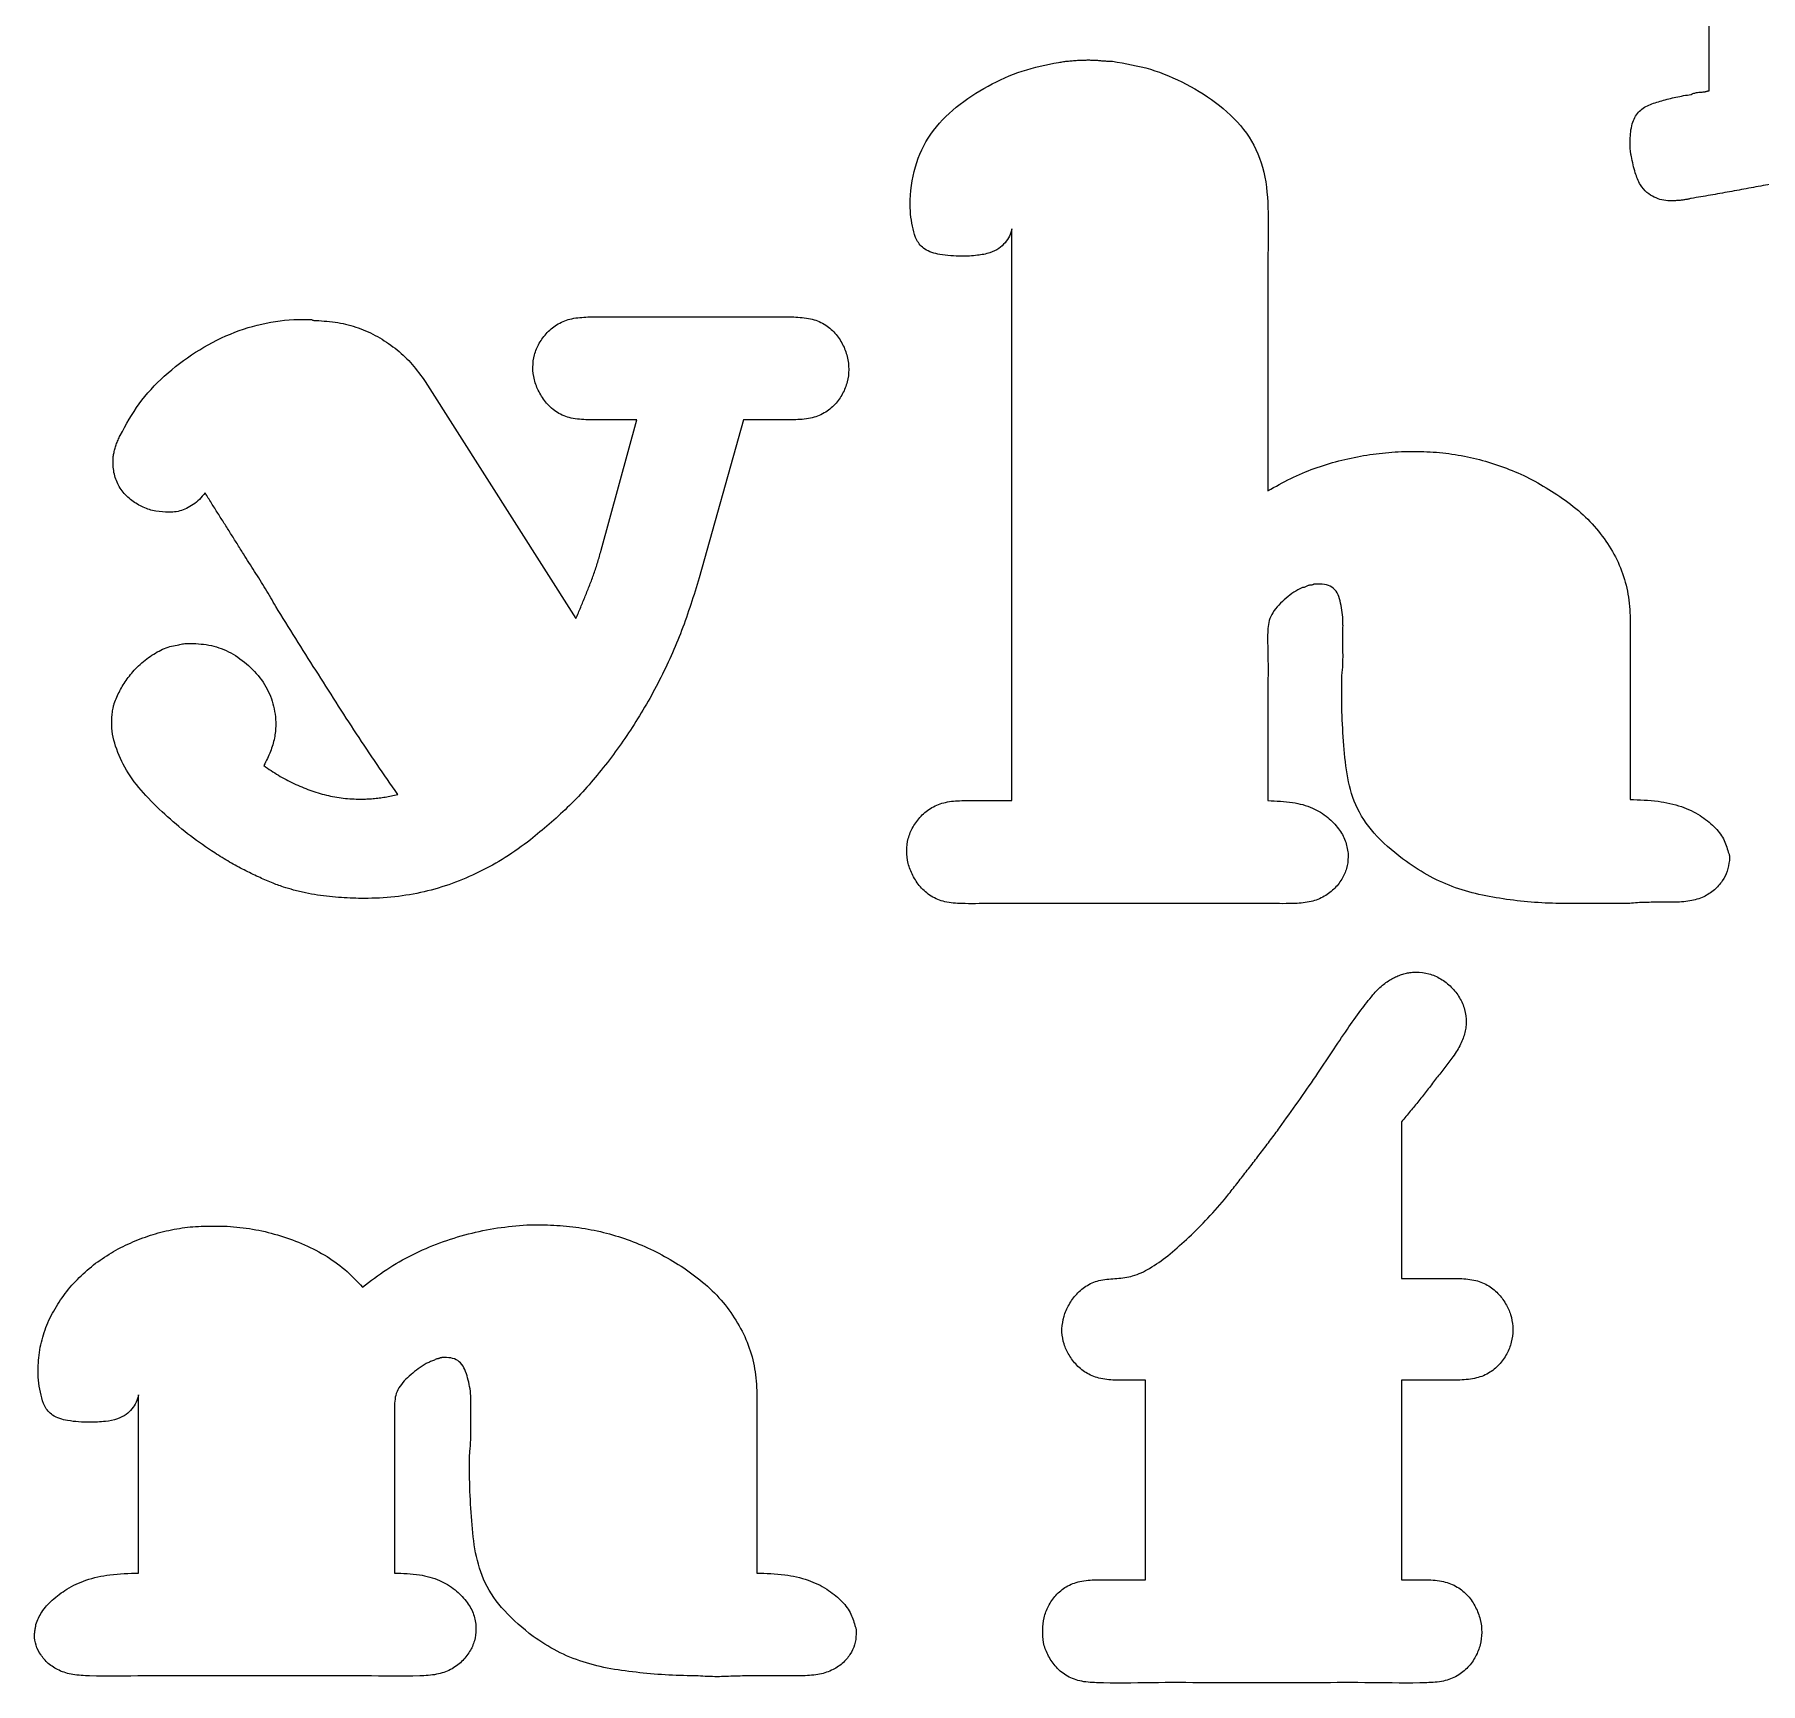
# Model space of a CAD drawing. Extents: x 0 to 229, y 161 to 325.
# Drawn here: x 0.4 to 111.7, y 160.8 to 267.2 of the extents above; entities that cross this region are included whole.
import ezdxf

# ---------------------------------------------------------------- set-up
doc = ezdxf.new("R2010")
doc.units = 0
doc.layers.get('0').update_dxf_attribs({"linetype": 'CONTINUOUS'})

msp = doc.modelspace()

# ---------------------------------------------------------------- linework, layer by layer
at = {"color": 7}
for points in [[(108.410022, 263.603458), (108.410022, 291.014573)], [(63.421542, 217.805282), (63.421542, 254.705556)], [(36.063767, 249.009182), (49.3395, 249.009182)], [(25.566511, 244.841042), (35.291324, 229.557298)], [(36.912973, 233.957424), (39.228607, 242.370187), (36.063767, 242.370187)], [(49.3395, 242.370187), (46.097049, 242.370187), (43.242371, 232.182529)], [(72.044278, 167.535013), (72.044278, 180.419587)], [(88.561051, 180.419587), (88.561051, 167.535013)], [(7.073702, 167.975844), (7.073702, 179.474424)], [(23.591746, 178.936227), (23.591746, 167.975844)]]:
    msp.add_lwpolyline(points, dxfattribs=at)
for points, knots in [([(63.421542, 254.705556), (63.376149, 254.54021), (63.285439, 254.209795), (62.982167, 253.775461), (62.563829, 253.389098), (61.949557, 253.105618), (61.133028, 252.95786), (60.043736, 252.909476), (58.893655, 252.981694), (57.819483, 253.268426), (57.230868, 253.943561), (57.041434, 254.694735), (56.885773, 255.4549), (56.823172, 256.805984), (57.054123, 258.681929), (58.084771, 260.897999), (59.798262, 262.624249), (61.835923, 263.950271), (64.0628, 264.962853), (65.641022, 265.27746), (66.431724, 265.43508)], [0, 0, 0, 0, 0.510988, 1.021119, 1.564541, 2.203369, 3.018427, 4.040674, 5.464675, 6.490137, 7.261817, 8.015551, 8.787653, 9.591092, 12.061621, 14.380707, 16.783281, 19.251399, 21.653537, 24.065384, 24.065384, 24.065384, 24.065384]), ([(66.431724, 265.43508), (66.535964, 265.451352), (66.746859, 265.484274), (67.068647, 265.522079), (67.396026, 265.5519), (67.723397, 265.573287), (68.045043, 265.58615), (68.342459, 265.590665), (68.618483, 265.586308), (68.875973, 265.573888), (69.13288, 265.5505), (69.389805, 265.52716), (69.647385, 265.514157), (69.819162, 265.512427), (69.905033, 265.511562)], [0, 0, 0, 0, 0.316483, 0.640299, 0.971786, 1.302606, 1.624387, 1.937411, 2.194822, 2.452456, 2.710546, 2.968653, 3.226367, 3.483979, 3.483979, 3.483979, 3.483979]), ([(69.905033, 265.511562), (70.72981, 265.368851), (72.375492, 265.0841), (74.708116, 264.081665), (76.850296, 262.744561), (78.651884, 260.968626), (79.754334, 258.649187), (80.000108, 255.941267), (79.92209, 253.04774), (79.944115, 249.996186), (79.938192, 246.940865), (79.939777, 243.885006), (79.939362, 240.835061), (79.939417, 238.804624), (79.939444, 237.790849)], [0, 0, 0, 0, 2.503527, 4.995298, 7.556738, 10.053382, 12.476941, 15.082996, 18.124317, 21.174292, 24.232923, 27.291553, 30.341529, 33.382849, 33.382849, 33.382849, 33.382849]), ([(103.394087, 259.357707), (103.378612, 259.424637), (103.348519, 259.554797), (103.322355, 259.748517), (103.315029, 259.933595), (103.316786, 260.109573), (103.31657, 260.277042), (103.314523, 260.73434), (103.372937, 261.421851), (103.779909, 262.267052), (104.526221, 262.724374), (105.366962, 262.967855), (106.280091, 263.211064), (106.921213, 263.316839), (107.252347, 263.371471)], [0, 0, 0, 0, 0.206014, 0.40064, 0.585339, 0.761174, 0.928605, 1.087695, 2.133533, 2.979388, 3.784711, 4.667375, 5.60942, 6.615724, 6.615724, 6.615724, 6.615724]), ([(107.252347, 263.371471), (107.287808, 263.38796), (107.360193, 263.42162), (107.47686, 263.459536), (107.601674, 263.489754), (107.735266, 263.510216), (107.877331, 263.523931), (107.993476, 263.523321), (108.083935, 263.528802), (108.148375, 263.542732), (108.217564, 263.564532), (108.286783, 263.586252), (108.351222, 263.600312), (108.391537, 263.602469), (108.410022, 263.603458)], [0, 0, 0, 0, 0.117229, 0.239299, 0.367244, 0.502135, 0.644451, 0.794852, 0.85044, 0.915879, 0.991939, 1.06806, 1.133559, 1.189023, 1.189023, 1.189023, 1.189023]), ([(107.252347, 256.655711), (107.182486, 256.639473), (107.04055, 256.606482), (106.821555, 256.568646), (106.594154, 256.538378), (106.358157, 256.517029), (106.113721, 256.504952), (105.778304, 256.495497), (105.348185, 256.540272), (104.850313, 256.732995), (104.351532, 257.035144), (103.909912, 257.575529), (103.592553, 258.37986), (103.465421, 259.006243), (103.394087, 259.357707)], [0, 0, 0, 0, 0.215132, 0.437086, 0.666384, 0.903211, 1.147747, 1.400383, 1.910257, 2.431337, 2.99052, 3.641617, 4.482748, 5.558066, 5.558066, 5.558066, 5.558066]), ([(114.73942, 257.968891), (114.313427, 257.899456), (113.466498, 257.761411), (112.205852, 257.542539), (110.960344, 257.313223), (109.723384, 257.083794), (108.488244, 256.864912), (107.664172, 256.725421), (107.252347, 256.655711)], [0, 0, 0, 0, 1.294837, 2.574308, 3.838425, 5.094143, 6.348475, 7.601522, 7.601522, 7.601522, 7.601522]), ([(5.883854, 241.366604), (6.265596, 242.064226), (7.034815, 243.469948), (8.716198, 245.273741), (10.709536, 246.788798), (12.927454, 247.967563), (15.28409, 248.696812), (16.927566, 248.855074), (17.78898, 248.853647), (17.879076, 248.853685), (17.963505, 248.853676), (18.047936, 248.853678), (18.13804, 248.853678), (18.200943, 248.853678), (18.233813, 248.853678)], [0, 0, 0, 0, 2.377909, 4.791536, 7.327536, 9.864989, 12.286126, 14.681807, 14.780404, 14.870503, 14.952091, 15.033693, 15.123793, 15.222404, 15.222404, 15.222404, 15.222404]), ([(18.233813, 248.853678), (18.252956, 248.838156), (18.293305, 248.805438), (18.37495, 248.781549), (18.465081, 248.77595), (18.553984, 248.777462), (18.631119, 248.77715), (18.676746, 248.777182), (18.696658, 248.777196)], [0, 0, 0, 0, 0.073324, 0.15456, 0.249494, 0.344037, 0.421182, 0.480917, 0.480917, 0.480917, 0.480917]), ([(18.696658, 248.777196), (19.165201, 248.740283), (20.088068, 248.667578), (21.419336, 248.280105), (22.651808, 247.690018), (23.768239, 246.908482), (24.766811, 245.963764), (25.297988, 245.21803), (25.566511, 244.841042)], [0, 0, 0, 0, 1.406953, 2.771204, 4.131113, 5.489539, 6.845022, 8.230796, 8.230796, 8.230796, 8.230796]), ([(36.063767, 242.370187), (35.69872, 242.389445), (35.013349, 242.425603), (34.072638, 242.795374), (33.376027, 243.419308), (32.890236, 244.156486), (32.578639, 244.946886), (32.479882, 245.763979), (32.579596, 246.575465), (32.905321, 247.344169), (33.419014, 248.039193), (34.128516, 248.612439), (35.047185, 248.956357), (35.71203, 248.990905), (36.063767, 249.009182)], [0, 0, 0, 0, 1.091848, 2.04993, 2.964802, 3.852005, 4.678762, 5.49115, 6.295706, 7.103323, 7.967812, 8.865473, 9.80213, 10.854345, 10.854345, 10.854345, 10.854345]), ([(49.3395, 249.009182), (49.704174, 248.990661), (50.387486, 248.955955), (51.325299, 248.6012), (52.028157, 247.999253), (52.51875, 247.268357), (52.827438, 246.462066), (52.922127, 245.628222), (52.827311, 244.805979), (52.51532, 244.038705), (52.02436, 243.338584), (51.320801, 242.760396), (50.385322, 242.421296), (49.703916, 242.387996), (49.3395, 242.370187)], [0, 0, 0, 0, 1.090942, 2.044169, 2.945397, 3.822121, 4.660866, 5.51129, 6.315325, 7.118213, 7.970319, 8.8578, 9.806373, 10.896864, 10.896864, 10.896864, 10.896864]), ([(8.817638, 236.427151), (8.53306, 236.445337), (7.967974, 236.481449), (7.160226, 236.800021), (6.441468, 237.287257), (5.846582, 237.939708), (5.488874, 238.765046), (5.407948, 239.449884), (5.429732, 239.934848), (5.469588, 240.205777), (5.534657, 240.485164), (5.625767, 240.772882), (5.741298, 241.069496), (5.835479, 241.265783), (5.883854, 241.366604)], [0, 0, 0, 0, 0.851043, 1.689914, 2.566435, 3.441229, 4.299542, 5.220782, 5.48226, 5.754894, 6.040911, 6.342008, 6.659572, 6.994951, 6.994951, 6.994951, 6.994951]), ([(79.939444, 237.790849), (80.424201, 238.066853), (81.387862, 238.615528), (82.920978, 239.255616), (84.496837, 239.744594), (86.106573, 240.085473), (87.737095, 240.292547), (89.376413, 240.362172), (91.00855, 240.288284), (92.615116, 240.055588), (94.18515, 239.669638), (95.710931, 239.126174), (97.192732, 238.434071), (98.119667, 237.852965), (98.586996, 237.559991)], [0, 0, 0, 0, 1.672206, 3.324224, 4.971901, 6.616018, 8.25398, 9.897373, 11.532498, 13.148156, 14.759625, 16.374498, 18.000597, 19.654022, 19.654022, 19.654022, 19.654022]), ([(11.36396, 237.66272), (11.243747, 237.518574), (11.01222, 237.240954), (10.607609, 236.901975), (10.179982, 236.64901), (9.73423, 236.484695), (9.276, 236.400495), (8.970633, 236.418254), (8.817638, 236.427151)], [0, 0, 0, 0, 0.562186, 1.082756, 1.574743, 2.045367, 2.501862, 2.96022, 2.96022, 2.96022, 2.96022]), ([(13.833715, 233.725438), (13.696821, 233.94714), (13.424292, 234.388503), (13.01288, 235.044704), (12.599418, 235.69397), (12.185811, 236.343251), (11.774003, 236.999537), (11.501075, 237.440957), (11.36396, 237.66272)], [0, 0, 0, 0, 0.78168, 1.556167, 2.32349, 3.090893, 3.865648, 4.647833, 4.647833, 4.647833, 4.647833]), ([(98.586996, 237.559991), (99.059528, 237.226398), (99.981655, 236.575404), (101.152144, 235.384904), (102.101733, 234.081715), (102.800439, 232.658383), (103.22347, 231.127103), (103.318942, 229.743266), (103.303312, 228.557222), (103.306763, 227.579586), (103.30584, 226.604939), (103.306084, 225.638766), (103.30602, 224.686738), (103.306037, 223.732085), (103.306032, 222.769038), (103.306034, 221.791891), (103.306033, 220.81452), (103.306033, 219.837031), (103.306033, 218.859508), (103.306033, 218.207853), (103.306033, 217.882047)], [0, 0, 0, 0, 1.732381, 3.380669, 4.982341, 6.551507, 8.111586, 9.716092, 10.6937, 11.671244, 12.648664, 13.617731, 14.56974, 15.504752, 16.481691, 17.45888, 18.436195, 19.413802, 20.391347, 21.368766, 21.368766, 21.368766, 21.368766]), ([(35.291324, 229.557298), (35.393525, 229.797299), (35.597469, 230.276229), (35.89261, 230.997292), (36.183062, 231.718438), (36.455631, 232.448783), (36.701066, 233.195272), (36.842074, 233.702424), (36.912973, 233.957424)], [0, 0, 0, 0, 0.782555, 1.561615, 2.337345, 3.114803, 3.899875, 4.693814, 4.693814, 4.693814, 4.693814]), ([(15.918321, 230.330022), (15.813479, 230.519237), (15.602411, 230.900164), (15.267336, 231.466103), (14.915081, 232.030131), (14.554264, 232.593962), (14.194239, 233.159955), (13.953873, 233.536969), (13.833715, 233.725438)], [0, 0, 0, 0, 0.648933, 1.306435, 1.972785, 2.643814, 3.314627, 3.98517, 3.98517, 3.98517, 3.98517]), ([(43.242371, 232.182529), (42.88863, 231.038817), (42.187482, 228.771876), (40.723113, 225.543117), (38.985424, 222.525804), (36.995927, 219.777189), (34.815598, 217.318974), (33.168621, 215.950959), (32.358753, 215.278264)], [0, 0, 0, 0, 3.588543, 7.11282, 10.609243, 14.017866, 17.278521, 20.43307, 20.43307, 20.43307, 20.43307]), ([(84.704767, 225.832811), (84.720339, 225.954251), (84.751775, 226.199409), (84.776921, 226.57318), (84.783853, 226.952296), (84.781991, 227.33094), (84.782483, 227.703662), (84.782375, 227.96507), (84.782378, 228.115142), (84.782378, 228.153901), (84.782378, 228.18676), (84.782378, 228.219596), (84.782378, 228.25826), (84.782378, 228.337066), (84.782377, 228.45014), (84.78238, 228.591627), (84.782372, 228.727282), (84.782402, 228.862936), (84.782279, 229.004427), (84.783323, 229.317747), (84.765327, 229.788205), (84.670885, 230.396241), (84.537003, 230.949867), (84.29544, 231.437288), (83.838842, 231.733564), (83.467134, 231.776775), (83.2465, 231.775797), (83.194468, 231.775863), (83.142385, 231.775829), (83.090299, 231.7759), (83.038274, 231.775653), (82.986112, 231.776572), (82.933331, 231.773078), (82.880372, 231.760176), (82.829635, 231.737777), (82.779035, 231.715137), (82.726035, 231.70194), (82.65733, 231.698592), (82.575051, 231.694674), (82.48166, 231.668895), (82.400347, 231.62233), (82.319061, 231.575447), (82.225225, 231.549674), (82.16014, 231.54658), (82.126667, 231.544989)], [0, 0, 0, 0, 0.367239, 0.74137, 1.123105, 1.504565, 1.877308, 2.24127, 2.288788, 2.327525, 2.357545, 2.387367, 2.426031, 2.473539, 2.623786, 2.765252, 2.898001, 3.03075, 3.172216, 3.322463, 3.970792, 4.582207, 5.163975, 5.681857, 6.167472, 6.725863, 6.777803, 6.829805, 6.881932, 6.93406, 6.986062, 7.038001, 7.090571, 7.144304, 7.200469, 7.256708, 7.310459, 7.36303, 7.46274, 7.557175, 7.650037, 7.743084, 7.83788, 7.938258, 7.938258, 7.938258, 7.938258]), ([(82.126667, 231.544989), (81.953207, 231.450707), (81.598008, 231.257645), (81.104228, 230.87519), (80.638359, 230.442294), (80.247516, 229.967076), (79.990062, 229.450641), (79.8858, 228.47269), (79.96012, 227.068193), (79.933903, 225.214864), (79.940929, 223.362614), (79.939049, 221.510031), (79.939543, 219.657636), (79.939477, 218.422719), (79.939444, 217.805282)], [0, 0, 0, 0, 0.591423, 1.211072, 1.867311, 2.496391, 3.050411, 3.567074, 5.419319, 7.27169, 9.124312, 10.976808, 12.829242, 14.68155, 14.68155, 14.68155, 14.68155]), ([(23.791644, 218.211964), (23.345057, 218.853826), (22.444726, 220.147833), (21.120765, 222.130052), (19.809997, 224.157829), (18.508437, 226.211525), (17.208107, 228.269207), (16.34799, 229.643498), (15.918321, 230.330022)], [0, 0, 0, 0, 2.345771, 4.729133, 7.150668, 9.589233, 12.023319, 14.453002, 14.453002, 14.453002, 14.453002]), ([(5.498705, 224.077107), (5.552538, 224.213846), (5.660507, 224.48809), (5.85553, 224.887118), (6.073846, 225.280286), (6.327982, 225.664943), (6.625947, 226.038329), (6.977729, 226.41457), (7.374428, 226.781291), (7.813351, 227.117754), (8.266228, 227.401444), (8.728079, 227.625402), (9.194195, 227.786708), (9.510402, 227.836066), (9.665631, 227.860296)], [0, 0, 0, 0, 0.440711, 0.883891, 1.33121, 1.789154, 2.265188, 2.762531, 3.33319, 3.883877, 4.419358, 4.933409, 5.42138, 5.891926, 5.891926, 5.891926, 5.891926]), ([(9.665631, 227.860296), (9.716888, 227.875537), (9.818206, 227.905664), (9.973788, 227.931207), (10.128998, 227.938248), (10.283462, 227.936429), (10.437955, 227.936704), (10.990347, 227.939273), (11.94311, 227.828471), (13.219566, 227.287556), (14.331872, 226.430594), (15.241579, 225.352087), (15.804921, 224.066786), (15.939367, 223.010652), (15.903873, 222.267381), (15.837868, 221.840733), (15.72957, 221.406035), (15.577753, 220.963526), (15.385114, 220.511994), (15.227643, 220.216352), (15.146895, 220.064753)], [0, 0, 0, 0, 0.160311, 0.316888, 0.47148, 0.625836, 0.780317, 0.934917, 2.283479, 3.621248, 5.041479, 6.461342, 7.80933, 9.193256, 9.610087, 10.039683, 10.485988, 10.95238, 11.4418, 11.956892, 11.956892, 11.956892, 11.956892]), ([(88.872624, 213.869411), (88.211811, 214.380955), (86.969742, 215.342456), (85.624932, 217.209551), (85.019147, 219.278907), (84.833464, 221.397935), (84.68401, 223.586691), (84.697764, 225.075001), (84.704767, 225.832811)], [0, 0, 0, 0, 2.499241, 4.697588, 6.76708, 8.882863, 11.073513, 13.346067, 13.346067, 13.346067, 13.346067]), ([(11.982281, 214.429058), (11.456644, 214.786006), (10.399228, 215.504073), (8.923457, 216.755393), (7.540417, 218.083783), (6.360981, 219.512162), (5.615672, 221.068473), (5.342987, 222.157872), (5.34326, 222.702873), (5.343255, 222.728649), (5.343259, 222.768662), (5.343252, 222.817141), (5.343276, 222.868318), (5.343098, 222.969775), (5.345897, 223.118718), (5.35868, 223.31209), (5.380691, 223.499475), (5.41192, 223.686552), (5.450593, 223.879479), (5.482402, 224.010138), (5.498705, 224.077107)], [0, 0, 0, 0, 1.905017, 3.832292, 5.794171, 7.659968, 9.345979, 10.946627, 10.955198, 10.980954, 11.023956, 11.075237, 11.126392, 11.177485, 11.379612, 11.57316, 11.758628, 11.945381, 12.142018, 12.348772, 12.348772, 12.348772, 12.348772]), ([(15.146895, 220.064753), (15.458767, 219.85118), (16.079444, 219.426135), (17.077405, 218.901351), (18.109263, 218.464609), (19.178766, 218.139058), (20.280138, 217.945662), (21.160496, 217.89579), (21.803133, 217.909046), (22.202223, 217.934542), (22.595635, 217.977727), (22.988954, 218.038868), (23.38843, 218.115546), (23.655929, 218.179512), (23.791644, 218.211964)], [0, 0, 0, 0, 1.133162, 2.255177, 3.375595, 4.490763, 5.601188, 6.722356, 7.129625, 7.529132, 7.921643, 8.316522, 8.722979, 9.141556, 9.141556, 9.141556, 9.141556]), ([(85.109756, 214.409867), (85.109756, 214.394031), (85.109755, 214.365307), (85.109756, 214.326642), (85.109754, 214.293873), (85.10976, 214.261104), (85.109729, 214.222438), (85.110686, 213.942714), (85.042958, 213.418607), (84.715053, 212.701502), (84.198421, 212.05691), (83.486523, 211.528816), (82.572607, 211.218383), (81.323254, 211.142066), (79.796697, 211.175683), (78.020914, 211.165167), (76.234241, 211.168021), (74.447392, 211.167254), (72.67213, 211.167461), (70.895417, 211.167392), (69.114401, 211.167466), (67.326253, 211.167239), (65.54375, 211.168066), (63.761446, 211.164982), (61.972529, 211.176566), (60.415899, 211.138787), (59.128967, 211.225818), (58.188957, 211.592123), (57.492377, 212.216774), (57.006725, 212.953793), (56.69508, 213.744306), (56.596328, 214.561165), (56.696102, 215.372278), (57.021906, 216.140623), (57.535337, 216.835182), (58.244756, 217.409784), (59.16268, 217.747552), (60.016226, 217.813394), (60.737931, 217.803721), (61.291194, 217.805691), (61.835726, 217.805175), (62.371803, 217.80531), (62.899462, 217.805275), (63.248449, 217.80528), (63.421542, 217.805282)], [0, 0, 0, 0, 0.047507, 0.086172, 0.115993, 0.145815, 0.184479, 0.231987, 0.985152, 1.745216, 2.568756, 3.440105, 4.367702, 5.419148, 7.177027, 8.952278, 10.744964, 12.537462, 14.312713, 16.07078, 17.867594, 19.655754, 21.43526, 23.214963, 25.003197, 26.800022, 27.891336, 28.849054, 29.763718, 30.651034, 31.477801, 32.290324, 33.09403, 33.901318, 34.765874, 35.663183, 36.599481, 37.651217, 38.213027, 38.766183, 39.310684, 39.846707, 40.37439, 40.893668, 40.893668, 40.893668, 40.893668]), ([(79.939444, 217.805282), (80.473167, 217.786355), (81.452575, 217.751624), (82.786103, 217.406999), (83.796872, 216.7906), (84.490727, 216.041909), (84.976975, 215.253056), (85.066562, 214.684155), (85.109756, 214.409867)], [0, 0, 0, 0, 1.599558, 2.935272, 4.08247, 5.095429, 5.982261, 6.807909, 6.807909, 6.807909, 6.807909]), ([(103.306033, 217.882047), (103.909757, 217.86328), (105.028916, 217.828491), (106.568454, 217.493919), (107.799237, 216.912252), (108.709162, 216.18354), (109.376655, 215.387709), (109.552039, 214.776818), (109.635431, 214.486349)], [0, 0, 0, 0, 1.809555, 3.35448, 4.691203, 5.850239, 6.840652, 7.738483, 7.738483, 7.738483, 7.738483]), ([(32.358753, 215.278264), (31.824747, 214.887544), (30.771284, 214.116748), (29.07136, 213.179036), (27.316966, 212.426954), (25.488718, 211.885753), (23.584671, 211.564625), (22.044087, 211.484254), (20.895052, 211.505355), (20.148389, 211.54479), (19.386978, 211.607302), (18.616545, 211.704585), (17.843104, 211.844765), (17.332691, 211.972644), (17.076053, 212.036942)], [0, 0, 0, 0, 1.98337, 3.912698, 5.809088, 7.700355, 9.618191, 11.58875, 12.318144, 13.065446, 13.831478, 14.609584, 15.39427, 16.187811, 16.187811, 16.187811, 16.187811]), ([(17.076053, 212.036942), (16.853371, 212.099443), (16.370596, 212.234944), (15.612799, 212.526454), (14.769423, 212.890615), (13.866067, 213.332924), (12.925812, 213.847364), (12.302138, 214.231864), (11.982281, 214.429058)], [0, 0, 0, 0, 0.693539, 1.503587, 2.433019, 3.449217, 4.519813, 5.646934, 5.646934, 5.646934, 5.646934]), ([(103.15194, 211.167416), (102.930357, 211.167416), (102.490097, 211.167418), (101.834025, 211.167406), (101.183767, 211.16745), (100.533516, 211.167287), (99.877528, 211.167906), (98.823906, 211.164171), (97.380724, 211.204589), (95.563692, 211.390554), (93.774589, 211.675382), (92.035324, 212.146123), (90.377358, 212.867297), (89.376895, 213.53358), (88.872624, 213.869411)], [0, 0, 0, 0, 0.664748, 1.320779, 1.968218, 2.615521, 3.271541, 3.936153, 5.776555, 7.59926, 9.412369, 11.20602, 12.991763, 14.806579, 14.806579, 14.806579, 14.806579]), ([(109.713042, 213.945893), (109.67899, 213.711947), (109.610738, 213.243035), (109.26168, 212.594925), (108.757009, 212.013929), (108.044257, 211.551034), (107.122023, 211.286151), (106.448992, 211.259628), (106.08564, 211.245309)], [0, 0, 0, 0, 0.704415, 1.411895, 2.171297, 2.99543, 3.923072, 5.011496, 5.011496, 5.011496, 5.011496]), ([(109.635431, 214.486349), (109.650706, 214.45389), (109.679282, 214.393166), (109.706584, 214.302172), (109.71466, 214.216384), (109.712562, 214.131785), (109.713181, 214.04166), (109.71309, 213.978749), (109.713042, 213.945893)], [0, 0, 0, 0, 0.107553, 0.201214, 0.283226, 0.364862, 0.455026, 0.553595, 0.553595, 0.553595, 0.553595]), ([(106.08564, 211.245309), (105.929825, 211.24534), (105.615332, 211.245403), (105.139317, 211.244922), (104.654711, 211.246799), (104.161262, 211.239592), (103.659018, 211.21383), (103.322066, 211.182988), (103.15194, 211.167416)], [0, 0, 0, 0, 0.467444, 0.943479, 1.428044, 1.921267, 2.423803, 2.936277, 2.936277, 2.936277, 2.936277]), ([(86.708544, 205.27264), (86.809493, 205.386002), (87.00334, 205.603686), (87.3132, 205.888468), (87.62471, 206.122458), (87.936591, 206.311801), (88.245962, 206.467768), (88.5067, 206.56925), (88.714433, 206.633355), (88.869117, 206.672145), (89.023783, 206.701958), (89.17839, 206.723436), (89.333117, 206.736295), (89.717164, 206.746116), (90.328184, 206.671605), (91.115509, 206.336041), (91.786917, 205.79684), (92.326369, 205.125404), (92.660999, 204.337941), (92.746997, 203.656655), (92.711507, 203.12685), (92.631811, 202.750931), (92.501433, 202.367179), (92.318746, 201.975953), (92.086548, 201.575472), (91.900111, 201.316558), (91.803502, 201.182393)], [0, 0, 0, 0, 0.455173, 0.874047, 1.260108, 1.62207, 1.967232, 2.298283, 2.459993, 2.619208, 2.776448, 2.932305, 3.087281, 3.241914, 4.084798, 4.909019, 5.77614, 6.64326, 7.467482, 8.310366, 8.675905, 9.056903, 9.459519, 9.889296, 10.350244, 10.845984, 10.845984, 10.845984, 10.845984]), ([(80.689027, 196.705784), (81.090723, 197.263316), (81.879654, 198.35831), (83.012671, 199.991379), (84.054271, 201.561695), (85.008667, 202.995936), (85.877368, 204.223874), (86.448554, 204.944588), (86.708544, 205.27264)], [0, 0, 0, 0, 2.061488, 4.048764, 5.962371, 7.714388, 9.217246, 10.472817, 10.472817, 10.472817, 10.472817]), ([(91.803502, 201.182393), (91.630506, 200.957855), (91.282095, 200.505638), (90.754076, 199.823971), (90.220357, 199.134485), (89.677945, 198.445074), (89.125016, 197.762814), (88.748962, 197.314669), (88.561051, 197.090736)], [0, 0, 0, 0, 0.850357, 1.712602, 2.586748, 3.466118, 4.344183, 5.22116, 5.22116, 5.22116, 5.22116]), ([(77.138107, 192.0748), (77.329747, 192.319), (77.719422, 192.815546), (78.310921, 193.5746), (78.915758, 194.352414), (79.520127, 195.139301), (80.112344, 195.923917), (80.497932, 196.446698), (80.689027, 196.705784)], [0, 0, 0, 0, 0.931254, 1.893576, 2.88692, 3.887158, 4.870141, 5.835943, 5.835943, 5.835943, 5.835943]), ([(88.561051, 197.090736), (88.561051, 196.815015), (88.561051, 196.260626), (88.561051, 195.424684), (88.561051, 194.582843), (88.561051, 193.740977), (88.561051, 192.904941), (88.561051, 192.248865), (88.561051, 191.772728), (88.561051, 191.476489), (88.561051, 191.189023), (88.561051, 190.910351), (88.561051, 190.640453), (88.561051, 190.274727), (88.561051, 189.810249), (88.561051, 189.244111), (88.561051, 188.67804), (88.561051, 188.111992), (88.561051, 187.545949), (88.561051, 187.168551), (88.561051, 186.979842)], [0, 0, 0, 0, 0.827162, 1.663167, 2.507827, 3.352685, 4.188763, 5.015936, 5.320913, 5.617173, 5.904653, 6.183311, 6.453189, 6.714349, 7.280487, 7.846624, 8.412762, 8.978701, 9.544766, 10.110893, 10.110893, 10.110893, 10.110893]), ([(66.640569, 183.73852), (66.674747, 184.00765), (66.743211, 184.546754), (67.088991, 185.308586), (67.582461, 186.006877), (68.273678, 186.584262), (69.181588, 186.931545), (70.185688, 186.963325), (71.277855, 187.099045), (72.388676, 187.640016), (73.534848, 188.464121), (74.722338, 189.516464), (75.949481, 190.725186), (76.73326, 191.615121), (77.138107, 192.0748)], [0, 0, 0, 0, 0.809801, 1.622142, 2.478883, 3.359544, 4.284086, 5.332185, 6.361355, 7.559008, 8.985202, 10.593317, 12.31276, 14.149794, 14.149794, 14.149794, 14.149794]), ([(21.528334, 186.418502), (22.036251, 186.811483), (23.049623, 187.595538), (24.729922, 188.544856), (26.501683, 189.306685), (28.341266, 189.874962), (30.217312, 190.275569), (31.484466, 190.380819), (32.117453, 190.433396)], [0, 0, 0, 0, 1.924514, 3.839698, 5.770594, 7.700437, 9.607826, 11.511672, 11.511672, 11.511672, 11.511672]), ([(32.117453, 190.433396), (32.169009, 190.433395), (32.272142, 190.433395), (32.426894, 190.433397), (32.581643, 190.433392), (32.736366, 190.43341), (32.891025, 190.43334), (33.538594, 190.43444), (34.67345, 190.383693), (36.278312, 190.150727), (37.846804, 189.764867), (39.371014, 189.221408), (40.851294, 188.529421), (41.777093, 187.948229), (42.243869, 187.6552)], [0, 0, 0, 0, 0.154668, 0.309399, 0.464256, 0.618913, 0.773571, 0.928229, 2.561672, 4.175727, 5.785745, 7.39907, 9.023734, 10.675833, 10.675833, 10.675833, 10.675833]), ([(4.295394, 187.963669), (4.678476, 188.224447), (5.442486, 188.744536), (6.690721, 189.358256), (7.996261, 189.841049), (9.355479, 190.174183), (10.755951, 190.363049), (11.699904, 190.358219), (12.175744, 190.355784)], [0, 0, 0, 0, 1.388806, 2.769806, 4.160116, 5.557499, 6.960443, 8.386545, 8.386545, 8.386545, 8.386545]), ([(12.175744, 190.355784), (12.210034, 190.355784), (12.278611, 190.355784), (12.381471, 190.355784), (12.484374, 190.355784), (12.587406, 190.355784), (12.690662, 190.355784), (12.759586, 190.355784), (12.794093, 190.355784)], [0, 0, 0, 0, 0.102869, 0.205732, 0.308582, 0.411576, 0.514828, 0.618349, 0.618349, 0.618349, 0.618349]), ([(12.794093, 190.355784), (13.339985, 190.304145), (14.430874, 190.200951), (16.036795, 189.812955), (17.596033, 189.270194), (19.066331, 188.534327), (20.406459, 187.592345), (21.153736, 186.810453), (21.528334, 186.418502)], [0, 0, 0, 0, 1.643163, 3.283632, 4.941764, 6.58713, 8.202162, 9.82551, 9.82551, 9.82551, 9.82551]), ([(7.073702, 179.474424), (7.029377, 179.309382), (6.941296, 178.981415), (6.653456, 178.547694), (6.257457, 178.157833), (5.660648, 177.872434), (4.855847, 177.726502), (3.772339, 177.678383), (2.623711, 177.750531), (1.549552, 178.037081), (0.960958, 178.712219), (0.771464, 179.463521), (0.616235, 180.223616), (0.568188, 181.204337), (0.661654, 182.369252), (0.999121, 183.676185), (1.566475, 184.89896), (2.319301, 186.028621), (3.222675, 187.073922), (3.934707, 187.664503), (4.295394, 187.963669)], [0, 0, 0, 0, 0.509589, 1.012637, 1.540303, 2.159707, 2.962114, 3.980048, 5.404024, 6.429378, 7.200973, 7.954904, 8.727089, 9.53054, 10.889756, 12.218688, 13.557725, 14.913444, 16.280877, 17.684674, 17.684674, 17.684674, 17.684674]), ([(42.243869, 187.6552), (42.716221, 187.320486), (43.639896, 186.665962), (44.809302, 185.461441), (45.755962, 184.137769), (46.45148, 182.695533), (46.877221, 181.151849), (46.984923, 179.451642), (46.950742, 177.641352), (46.960454, 175.724472), (46.957835, 173.799511), (46.95854, 171.865928), (46.958354, 169.923775), (46.958379, 168.626123), (46.958391, 167.975844)], [0, 0, 0, 0, 1.73373, 3.390271, 5.008724, 6.597047, 8.169812, 9.779272, 11.687376, 13.603948, 15.528985, 17.462511, 19.404628, 21.355463, 21.355463, 21.355463, 21.355463]), ([(88.561051, 186.979842), (88.663905, 186.979842), (88.869677, 186.979842), (89.178428, 186.979842), (89.487304, 186.979842), (89.796181, 186.979842), (90.104932, 186.979842), (90.399415, 186.979843), (90.685338, 186.97984), (90.968406, 186.979852), (91.265655, 186.979804), (91.571383, 186.979988), (91.879981, 186.979298), (92.434666, 186.983929), (93.19654, 186.924393), (94.102152, 186.604028), (94.794552, 186.047806), (95.288401, 185.380804), (95.636018, 184.6582), (95.705123, 184.146504), (95.739373, 183.892896)], [0, 0, 0, 0, 0.308563, 0.617314, 0.926253, 1.235193, 1.543944, 1.852507, 2.118642, 2.401711, 2.701713, 3.010381, 3.318923, 3.627402, 4.67515, 5.595361, 6.462777, 7.295448, 8.072454, 8.83598, 8.83598, 8.83598, 8.83598]), ([(95.739373, 183.892896), (95.739373, 183.87706), (95.739373, 183.848336), (95.739374, 183.809671), (95.739372, 183.776839), (95.739377, 183.744008), (95.739351, 183.705342), (95.740197, 183.408943), (95.676244, 182.854459), (95.364572, 182.088171), (94.873735, 181.388247), (94.170599, 180.809733), (93.234763, 180.470675), (92.553079, 180.43739), (92.188453, 180.419587)], [0, 0, 0, 0, 0.047507, 0.086172, 0.115993, 0.146003, 0.184667, 0.231987, 1.035337, 1.83775, 2.689451, 3.576829, 4.525623, 5.61676, 5.61676, 5.61676, 5.61676]), ([(66.640569, 183.506533), (66.640569, 183.522369), (66.640569, 183.551093), (66.640569, 183.589758), (66.640569, 183.622589), (66.640569, 183.655421), (66.640569, 183.694086), (66.640569, 183.722747), (66.640569, 183.73852)], [0, 0, 0, 0, 0.047507, 0.086172, 0.115993, 0.146003, 0.184667, 0.231987, 0.231987, 0.231987, 0.231987]), ([(72.044278, 180.419587), (71.941162, 180.419588), (71.735056, 180.419589), (71.426023, 180.419576), (71.117277, 180.419626), (70.808685, 180.419441), (70.500087, 180.420131), (69.94537, 180.415498), (69.183559, 180.475021), (68.278156, 180.795347), (67.586195, 181.351748), (67.092498, 182.018705), (66.744671, 182.741228), (66.675067, 183.252923), (66.640569, 183.506533)], [0, 0, 0, 0, 0.309347, 0.618318, 0.9271, 1.235579, 1.544121, 1.852789, 2.900443, 3.820389, 4.687436, 5.52005, 6.297173, 7.060821, 7.060821, 7.060821, 7.060821]), ([(26.324137, 181.792316), (26.288003, 181.775057), (26.213376, 181.739411), (26.09606, 181.688135), (25.972596, 181.637935), (25.849125, 181.587749), (25.7318, 181.53647), (25.65717, 181.500823), (25.621036, 181.483564)], [0, 0, 0, 0, 0.120126, 0.248097, 0.384018, 0.519957, 0.647935, 0.768061, 0.768061, 0.768061, 0.768061]), ([(28.510089, 179.399071), (28.488404, 179.599968), (28.445915, 179.993608), (28.310081, 180.562228), (28.144715, 181.085922), (27.889742, 181.544049), (27.45592, 181.826167), (27.103889, 181.870946), (26.896438, 181.869869), (26.844414, 181.869946), (26.792315, 181.869908), (26.740211, 181.869982), (26.688186, 181.869724), (26.636199, 181.870681), (26.583644, 181.867065), (26.530863, 181.853856), (26.480252, 181.830918), (26.429503, 181.808407), (26.376749, 181.794958), (26.341505, 181.793188), (26.324137, 181.792316)], [0, 0, 0, 0, 0.605695, 1.186802, 1.749156, 2.255388, 2.722981, 3.241865, 3.293747, 3.34576, 3.397906, 3.450052, 3.502073, 3.553975, 3.606037, 3.659646, 3.716102, 3.772483, 3.826082, 3.878163, 3.878163, 3.878163, 3.878163]), ([(25.621036, 181.483564), (25.4512, 181.376849), (25.112285, 181.163895), (24.645043, 180.785456), (24.213854, 180.382421), (23.859714, 179.941353), (23.632529, 179.449086), (23.605226, 179.105744), (23.591746, 178.936227)], [0, 0, 0, 0, 0.601235, 1.199786, 1.800626, 2.369218, 2.888955, 3.395816, 3.395816, 3.395816, 3.395816]), ([(92.188453, 180.419587), (92.085627, 180.419587), (91.879953, 180.419587), (91.57139, 180.419587), (91.265653, 180.419587), (90.968407, 180.419587), (90.685338, 180.419587), (90.399415, 180.419587), (90.104932, 180.419587), (89.796181, 180.419587), (89.487304, 180.419587), (89.178428, 180.419587), (88.869677, 180.419587), (88.663905, 180.419587), (88.561051, 180.419587)], [0, 0, 0, 0, 0.308479, 0.617021, 0.925689, 1.225691, 1.50876, 1.774896, 2.083459, 2.39221, 2.701149, 3.010088, 3.318839, 3.627402, 3.627402, 3.627402, 3.627402]), ([(28.433607, 175.771669), (28.449031, 175.894528), (28.480524, 176.145379), (28.504876, 176.532074), (28.511544, 176.932726), (28.509695, 177.341608), (28.510197, 177.753182), (28.510076, 178.096089), (28.510091, 178.370371), (28.510088, 178.576111), (28.510089, 178.781851), (28.510089, 178.987591), (28.510089, 179.193331), (28.510089, 179.330491), (28.510089, 179.399071)], [0, 0, 0, 0, 0.371402, 0.758321, 1.161612, 1.573353, 1.984969, 2.396334, 2.602074, 2.807814, 3.013554, 3.219294, 3.425034, 3.630774, 3.630774, 3.630774, 3.630774]), ([(32.523853, 163.885598), (31.878258, 164.410772), (30.666489, 165.396512), (29.352449, 167.255846), (28.748298, 169.291784), (28.559994, 171.376406), (28.412033, 173.539633), (28.426309, 175.016639), (28.433607, 175.771669)], [0, 0, 0, 0, 2.489889, 4.673469, 6.7076, 8.78088, 10.945945, 13.210134, 13.210134, 13.210134, 13.210134]), ([(0.435878, 164.656911), (0.553097, 164.933051), (0.803036, 165.521847), (1.525532, 166.278962), (2.467808, 167.004437), (3.7298, 167.589139), (5.307522, 167.922129), (6.454526, 167.957013), (7.073702, 167.975844)], [0, 0, 0, 0, 0.8935, 1.905151, 3.089484, 4.453318, 6.035573, 7.891658, 7.891658, 7.891658, 7.891658]), ([(23.591746, 167.975844), (24.126927, 167.9568), (25.112, 167.921746), (26.456701, 167.575585), (27.486015, 166.961691), (28.201498, 166.215534), (28.703597, 165.426327), (28.795538, 164.855002), (28.839724, 164.580429)], [0, 0, 0, 0, 1.603836, 2.952079, 4.117684, 5.145749, 6.039082, 6.865649, 6.865649, 6.865649, 6.865649]), ([(46.958391, 167.975844), (47.561871, 167.957095), (48.680641, 167.922335), (50.219782, 167.587849), (51.450517, 167.006336), (52.360513, 166.277486), (53.0282, 165.481692), (53.204139, 164.870852), (53.287789, 164.580429)], [0, 0, 0, 0, 1.80882, 3.353308, 4.690017, 5.849174, 6.839854, 7.737794, 7.737794, 7.737794, 7.737794]), ([(65.405282, 164.293691), (65.422759, 164.562235), (65.457602, 165.097636), (65.764721, 165.863218), (66.229825, 166.564722), (66.914887, 167.1478), (67.839795, 167.479899), (68.690467, 167.541937), (69.400948, 167.533722), (69.928319, 167.535368), (70.461344, 167.534918), (70.994538, 167.535038), (71.522198, 167.535007), (71.871185, 167.535011), (72.044278, 167.535013)], [0, 0, 0, 0, 0.802841, 1.600633, 2.44015, 3.311155, 4.248007, 5.334736, 5.853471, 6.380735, 6.916591, 7.452615, 7.980297, 8.499576, 8.499576, 8.499576, 8.499576]), ([(88.561051, 167.535013), (88.648286, 167.535013), (88.825619, 167.535011), (89.095893, 167.535022), (89.371877, 167.534982), (89.647851, 167.53513), (89.918155, 167.534597), (90.458888, 167.538512), (91.230864, 167.475833), (92.168087, 167.128775), (92.870818, 166.525286), (93.361129, 165.795079), (93.669596, 164.988851), (93.764161, 164.15516), (93.669452, 163.333015), (93.357743, 162.565758), (92.866893, 161.865933), (92.163766, 161.287018), (91.228493, 160.949917), (89.359689, 160.84267), (86.632836, 160.917903), (83.080789, 160.891188), (79.530583, 160.900226), (75.980608, 160.890786), (72.428603, 160.919511), (69.702491, 160.838392), (67.828784, 160.954325), (66.888766, 161.322102), (66.191364, 161.944582), (65.714432, 162.680724), (65.414949, 163.476745), (65.408492, 164.022452), (65.405282, 164.293691)], [0, 0, 0, 0, 0.261704, 0.531999, 0.810824, 1.08965, 1.359945, 1.621649, 2.712499, 3.665455, 4.5663, 5.442646, 6.281122, 7.131454, 7.935468, 8.738211, 9.589998, 10.477392, 11.425795, 12.516204, 16.067229, 19.61794, 23.1684, 26.718567, 30.268923, 33.819466, 34.911314, 35.869396, 36.784268, 37.666747, 38.48469, 39.293014, 39.293014, 39.293014, 39.293014]), ([(28.839724, 164.580429), (28.839724, 164.564656), (28.839724, 164.535995), (28.839725, 164.49733), (28.839723, 164.464498), (28.839729, 164.431667), (28.839697, 164.393), (28.840655, 164.113273), (28.772905, 163.589075), (28.444541, 162.872251), (27.927194, 162.224796), (27.202114, 161.695663), (26.261083, 161.387412), (24.391142, 161.287706), (21.662674, 161.357491), (18.111041, 161.33281), (14.560739, 161.34083), (11.010317, 161.33343), (7.459045, 161.35501), (4.731347, 161.294331), (2.872687, 161.380444), (1.949963, 161.643673), (1.241723, 162.104826), (0.741745, 162.672337), (0.425441, 163.297213), (0.350375, 163.779696), (0.361276, 164.072469), (0.374474, 164.188562), (0.39706, 164.309553), (0.419438, 164.430562), (0.433031, 164.546635), (0.434956, 164.621192), (0.435878, 164.656911)], [0, 0, 0, 0, 0.047319, 0.085984, 0.115993, 0.145815, 0.184479, 0.231987, 0.985163, 1.745306, 2.568991, 3.447334, 4.399194, 5.493009, 9.043555, 12.594094, 16.14464, 19.695186, 23.245725, 26.796271, 27.884717, 28.812536, 29.636855, 30.384393, 31.057495, 31.712388, 31.81973, 31.936237, 32.062474, 32.188896, 32.305403, 32.412557, 32.412557, 32.412557, 32.412557]), ([(43.176613, 161.33826), (42.544452, 161.347758), (41.283937, 161.366698), (39.403543, 161.531786), (37.547675, 161.768032), (35.746502, 162.189346), (34.0446, 162.883571), (33.031701, 163.550975), (32.523853, 163.885598)], [0, 0, 0, 0, 1.896082, 3.780746, 5.659614, 7.504906, 9.316027, 11.137178, 11.137178, 11.137178, 11.137178]), ([(53.287789, 164.580429), (53.302827, 164.547956), (53.330989, 164.487144), (53.357908, 164.396087), (53.365854, 164.310268), (53.363831, 164.225679), (53.364275, 164.135637), (53.365939, 163.840372), (53.302241, 163.338631), (52.986018, 162.684773), (52.484163, 162.104971), (51.77287, 161.644194), (50.850218, 161.379023), (50.17688, 161.352552), (49.813351, 161.33826)], [0, 0, 0, 0, 0.107296, 0.20093, 0.283129, 0.364691, 0.45472, 0.553215, 1.250908, 1.94732, 2.70112, 3.525392, 4.453434, 5.542401, 5.542401, 5.542401, 5.542401]), ([(49.813351, 161.33826), (49.643359, 161.33826), (49.306198, 161.338259), (48.804689, 161.338263), (48.308824, 161.338249), (47.81296, 161.3383), (47.311451, 161.338107), (46.769735, 161.338893), (46.193548, 161.335377), (45.588633, 161.323306), (44.990037, 161.297791), (44.391163, 161.281473), (43.786036, 161.294313), (43.380821, 161.323534), (43.176613, 161.33826)], [0, 0, 0, 0, 0.509976, 1.011484, 1.504527, 1.997569, 2.499078, 3.009053, 3.622714, 4.227655, 4.824007, 5.420129, 6.024652, 6.638802, 6.638802, 6.638802, 6.638802])]:
    msp.add_open_spline(points, degree=3, knots=knots, dxfattribs=at)

doc.saveas('drawing.dxf')
